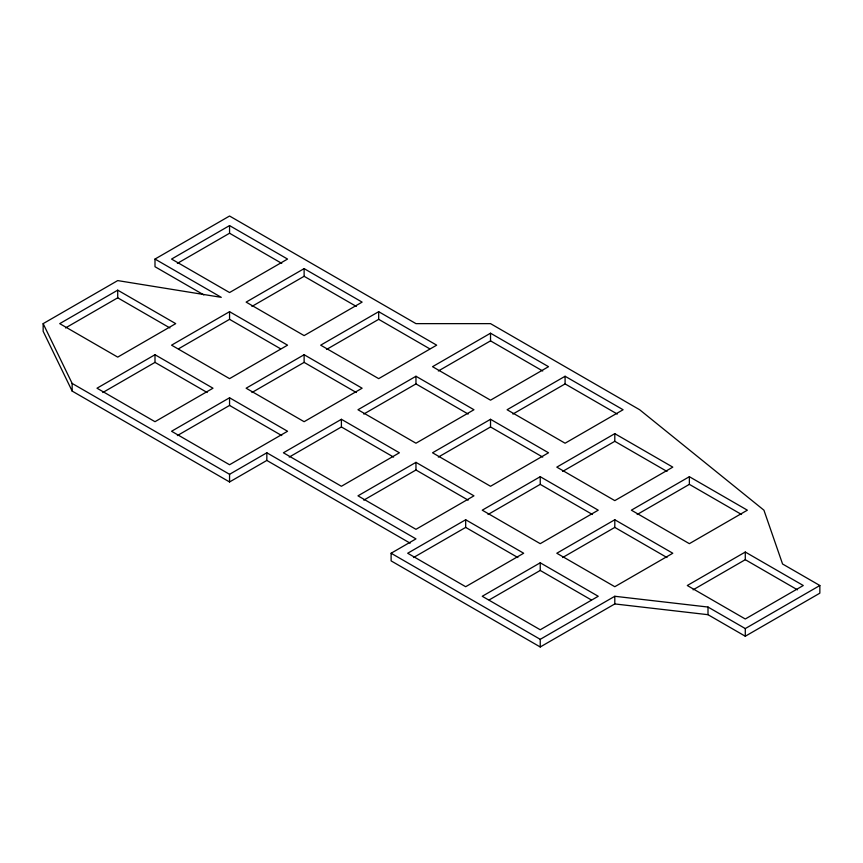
<?xml version="1.0" encoding="UTF-8"?>
<svg xmlns="http://www.w3.org/2000/svg" width="863" height="863" viewBox="0 0 863 863"><rect width="100%" height="100%" fill="white"/><g stroke="black" fill="none" stroke-linecap="round" stroke-linejoin="round"><path stroke-width="1.29" d="M410.141 543.172L266.84 460.443L229.558 481.964L72.147 391.079L43.15 331.295L43.15 323.636L117.713 280.594L221.273 297.336L154.995 259.062L154.995 266.721L203.83 294.919M154.995 259.062L229.558 216.02L415.966 323.636L490.529 323.636L639.656 409.742L763.928 510.184L782.568 563.992L819.85 585.513L819.85 593.172L745.287 636.225L708.005 614.693L614.801 603.938L540.238 646.98L391.112 560.885L391.112 553.237L415.966 538.879L266.84 452.784L229.558 474.305L72.147 383.431L43.15 323.636M117.713 290.162L59.72 323.636L117.713 357.12L175.707 323.636L117.713 290.162L117.713 297.811L65.523 327.94M229.558 225.588L171.564 259.062L229.558 292.546L287.552 259.062L229.558 225.588L229.558 233.237L177.368 263.366M154.995 354.725L97.001 388.21L154.995 421.694L212.988 388.21L154.995 354.725L154.995 362.384L102.805 392.514M229.558 311.683L171.564 345.168L229.558 378.641L287.552 345.168L229.558 311.683L229.558 319.332L178.522 348.803M304.121 268.63L246.128 302.115L304.121 335.599L362.115 302.115L304.121 268.63L304.121 276.289L251.931 306.419M229.558 397.778L171.564 431.263L229.558 464.747L287.552 431.263L229.558 397.778L229.558 405.427L177.368 435.567M304.121 354.725L246.128 388.21L304.121 421.694L362.115 388.21L304.121 354.725L304.121 362.384L251.931 392.514M378.684 311.683L320.691 345.168L378.684 378.641L436.678 345.168L378.684 311.683L378.684 319.332L326.494 349.472M341.403 419.299L283.409 452.784L341.403 486.268L399.396 452.784L341.403 419.299L341.403 426.958L289.213 457.088M415.966 376.257L357.972 409.742L415.966 443.215L473.96 409.742L415.966 376.257L415.966 383.906L363.776 414.046M490.529 333.204L432.536 366.689L490.529 400.173L548.523 366.689L490.529 333.204L490.529 340.863L438.339 370.993M415.966 462.352L357.972 495.837L415.966 529.321L473.96 495.837L415.966 462.352L415.966 470.001L363.776 500.141M490.529 419.299L432.536 452.784L490.529 486.268L548.523 452.784L490.529 419.299L490.529 426.958L542.719 457.088M565.092 376.257L507.099 409.742L565.092 443.215L623.086 409.742L565.092 376.257L565.092 383.906L512.902 414.046M438.339 457.088L490.529 426.958M465.675 519.753L407.681 553.237L465.675 586.711L523.668 553.237L465.675 519.753L465.675 527.401L517.865 557.541M540.238 476.7L482.244 510.184L540.238 543.668L598.232 510.184L540.238 476.7L540.238 484.359L488.048 514.488M614.801 433.658L556.808 467.131L614.801 500.616L672.795 467.131L614.801 433.658L614.801 441.306L666.991 471.435M413.485 557.541L465.675 527.401M562.611 471.435L614.801 441.306M540.238 562.795L482.244 596.279L540.238 629.763L598.232 596.279L540.238 562.795L540.238 570.454L489.202 599.914M614.801 519.753L556.808 553.237L614.801 586.711L672.795 553.237L614.801 519.753L614.801 527.401L666.991 557.541M689.364 476.7L631.371 510.184L689.364 543.668L747.358 510.184L689.364 476.7L689.364 484.359L637.174 514.488M562.611 557.541L614.801 527.401M391.112 553.237L540.238 639.332L614.801 596.279L708.005 607.045L745.287 628.566L819.85 585.513M745.287 552.04L687.293 585.513L745.287 618.998L803.28 585.513L745.287 552.04L745.287 559.688L693.097 589.828M490.529 340.863L542.719 370.993M565.092 383.906L617.282 414.046M689.364 484.359L741.554 514.488M229.558 233.237L281.748 263.366M304.121 276.289L356.311 306.419M378.684 319.332L429.72 348.803M745.287 559.688L797.477 589.828M415.966 383.906L468.156 414.046M540.238 484.359L592.428 514.488M229.558 319.332L280.594 348.803M304.121 362.384L356.311 392.514M117.713 297.811L169.903 327.94M341.403 426.958L393.593 457.088M415.966 470.001L468.156 500.141M540.238 570.454L591.274 599.914M154.995 362.384L207.185 392.514M229.558 405.427L281.748 435.567M745.287 628.566L745.287 636.225M708.005 607.045L708.005 614.693M614.801 596.279L614.801 603.938M540.238 639.332L540.238 646.98M266.84 452.784L266.84 460.443M229.558 474.305L229.558 481.964M72.147 383.431L72.147 391.079"/></g></svg>
